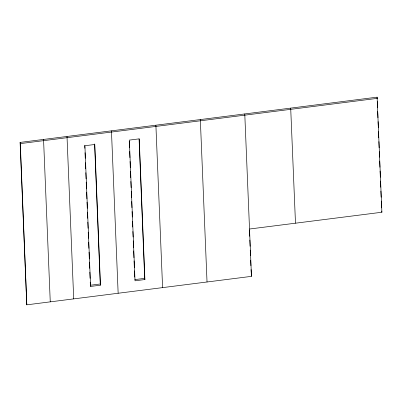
<?xml version="1.0" encoding="UTF-8"?>
<svg xmlns="http://www.w3.org/2000/svg" width="402" height="402" viewBox="0 0 402 402"><rect width="100%" height="100%" fill="white"/><g stroke="black" fill="none" stroke-linecap="round" stroke-linejoin="round"><path stroke-width="0.6" d="M244.773 113.942L251.471 276.355L26.798 304.832L20.1 142.414L377.106 97.168L381.9 212.241L249.567 229.014M26.798 304.832L20.306 143.609L377.312 98.364M90.581 286.435L84.912 145.735L94.787 144.484L100.455 285.184L90.581 286.435L90.37 285.239L100.249 283.988L94.606 143.911M134.811 279.606L144.69 278.355L139.072 138.906M144.896 279.551L135.022 280.802L129.354 140.102L139.228 138.851L144.896 279.551L144.69 278.355M381.694 211.045L381.9 212.241M290.696 108.123L295.485 223.19M251.471 276.355L251.039 269.516M200.332 119.575L207.03 281.988M155.891 125.203L162.589 287.621M111.449 130.836L118.148 293.254M100.249 283.988L100.455 285.184M67.008 136.469L73.707 298.887M43.557 139.444L50.255 301.857M20.1 142.414L20.306 143.609M377.106 97.168L377.156 98.42M377.282 101.55L377.533 107.806M377.689 111.56L377.94 117.816M378.091 121.57L378.342 127.826M378.493 131.585L378.744 137.841M378.895 141.594L379.146 147.851M379.297 151.604L379.528 157.237M379.679 160.991L379.93 167.247M380.081 171.001L380.332 177.257M380.483 181.011L380.734 187.267M380.885 191.025L381.141 197.281M381.292 201.035L381.568 207.914M249.446 229.994L249.697 236.265M249.853 240.029L250.104 246.305M250.255 250.069L250.481 255.712M250.657 260.104L250.888 265.752M129.248 141.409L129.499 147.66M129.65 151.413L129.901 157.664M130.052 161.418L130.303 167.674M130.454 171.423L130.705 177.679M130.861 181.428L131.112 187.684M131.263 191.437L131.514 197.689M131.665 201.442L131.916 207.693M132.067 211.447L132.293 217.075M132.469 221.452L132.695 227.08M132.871 231.457L133.102 237.085M133.253 240.838L133.529 247.717M133.655 250.843L133.931 257.722M134.057 260.848L134.333 267.727M134.459 270.853L134.71 277.109M84.732 145.162L84.857 148.293M85.033 152.67L85.259 158.298M85.435 162.674L85.686 168.925M85.837 172.679L86.088 178.93M86.219 182.061L86.495 188.94M86.621 192.066L86.897 198.945M87.023 202.07L87.274 208.321M87.425 212.075L87.676 218.326M87.827 222.08L88.078 228.336M88.229 232.085L88.485 238.341M88.636 242.089L88.887 248.346M89.038 252.099L89.314 258.973M89.44 262.104L89.691 268.355M89.842 272.109L90.093 278.36M90.244 282.114L90.37 285.239"/></g></svg>
